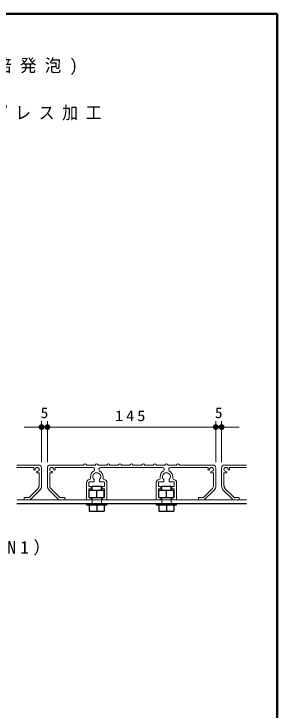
# Model space of a CAD drawing. Units: millimetres on the paper. Extents: x -385 to 0, y -19 to 267.
# Drawn here: x -45.3 to 0, y 147 to 267 of the extents above; entities that cross this region are included whole.
import ezdxf
from ezdxf.enums import TextEntityAlignment as Align

# ---------------------------------------------------------------- set-up
doc = ezdxf.new("R2010")
doc.units = ezdxf.units.MM
doc.linetypes.add('USER1', pattern=[4.5, 2.5, -2])
doc.layers.add('LY_1', color=7, linetype='Continuous', lineweight=13)
doc.layers.add('LY_2', color=7, linetype='Continuous', lineweight=13)
doc.styles.add('ＭＳ ゴシック', font='')
doc.styles.get('ＭＳ ゴシック').set_extended_font_data('MS Gothic')

# ---------------------------------------------------------------- blocks, each defined once
blk = doc.blocks.new('filled_dot')
at = {"color": 0, "linetype": 'Continuous', "lineweight": -2, "const_width": 1.25}
blk.add_lwpolyline([(-0.625, 0, 1), (0.625, 0, 1)], format="xyb", close=True, dxfattribs=at)

msp = doc.modelspace()

# ---------------------------------------------------------------- linework, layer by layer
at = {"layer": 'LY_1'}
for p, q in [((-40.544, 189.753), (-40.544, 196.806)), ((-39.544, 189.753), (-39.544, 196.806)), ((-10.544, 189.753), (-10.544, 196.806)), ((-9.544, 189.753), (-9.544, 196.806)), ((-43.544, 195.806), (-36.544, 195.806)), ((-39.544, 195.806), (-10.544, 195.806)), ((-13.544, 195.806), (-6.544, 195.806)), ((-41.044, 189.253), (-44.798, 189.253)), ((-44.798, 188.853), (-41.948, 188.853)), ((-40.544, 188.753), (-40.544, 185.667)), ((-39.544, 188.753), (-39.544, 185.667)), ((-39.544, 188.753), (-39.544, 185.667)), ((-39.044, 189.253), (-33.327, 189.253)), ((-39.044, 189.253), (-33.327, 189.253)), ((-38.14, 188.853), (-31.776, 188.853)), ((-38.14, 188.853), (-31.776, 188.853)), ((-33.186, 189.395), (-33.327, 189.253)), ((-33.186, 189.395), (-33.327, 189.253)), ((-32.761, 189.253), (-32.903, 189.395)), ((-32.761, 189.253), (-32.903, 189.395)), ((-32.761, 189.253), (-31.327, 189.253)), ((-32.761, 189.253), (-31.327, 189.253)), ((-31.186, 189.395), (-31.327, 189.253)), ((-31.186, 189.395), (-31.327, 189.253)), ((-30.761, 189.253), (-30.903, 189.395)), ((-30.761, 189.253), (-30.903, 189.395)), ((-30.761, 189.253), (-29.327, 189.253)), ((-30.761, 189.253), (-29.327, 189.253)), ((-25.044, 188.853), (-30.312, 188.853)), ((-25.044, 188.853), (-30.312, 188.853)), ((-29.186, 189.395), (-29.327, 189.253)), ((-29.186, 189.395), (-29.327, 189.253)), ((-28.761, 189.253), (-28.903, 189.395)), ((-28.761, 189.253), (-28.903, 189.395)), ((-27.327, 189.253), (-28.761, 189.253)), ((-27.327, 189.253), (-28.761, 189.253)), ((-27.186, 189.395), (-27.327, 189.253)), ((-27.186, 189.395), (-27.327, 189.253)), ((-26.761, 189.253), (-26.903, 189.395)), ((-26.761, 189.253), (-26.903, 189.395)), ((-25.327, 189.253), (-26.761, 189.253)), ((-25.327, 189.253), (-26.761, 189.253)), ((-25.327, 189.253), (-25.186, 189.395)), ((-25.327, 189.253), (-25.186, 189.395)), ((-25.044, 188.853), (-19.776, 188.853)), ((-25.044, 188.853), (-19.776, 188.853)), ((-24.903, 189.395), (-24.761, 189.253)), ((-24.903, 189.395), (-24.761, 189.253)), ((-24.761, 189.253), (-23.327, 189.253)), ((-24.761, 189.253), (-23.327, 189.253)), ((-23.327, 189.253), (-23.186, 189.395)), ((-23.327, 189.253), (-23.186, 189.395)), ((-22.903, 189.395), (-22.761, 189.253)), ((-22.903, 189.395), (-22.761, 189.253)), ((-22.761, 189.253), (-21.327, 189.253)), ((-22.761, 189.253), (-21.327, 189.253)), ((-21.327, 189.253), (-21.186, 189.395)), ((-21.327, 189.253), (-21.186, 189.395)), ((-20.903, 189.395), (-20.761, 189.253)), ((-20.903, 189.395), (-20.761, 189.253)), ((-19.327, 189.253), (-20.761, 189.253)), ((-19.327, 189.253), (-20.761, 189.253)), ((-19.327, 189.253), (-19.186, 189.395)), ((-19.327, 189.253), (-19.186, 189.395)), ((-18.903, 189.395), (-18.761, 189.253)), ((-18.903, 189.395), (-18.761, 189.253)), ((-17.327, 189.253), (-18.761, 189.253)), ((-17.327, 189.253), (-18.761, 189.253)), ((-11.948, 188.853), (-18.312, 188.853)), ((-11.948, 188.853), (-18.312, 188.853)), ((-17.327, 189.253), (-17.186, 189.395)), ((-17.327, 189.253), (-17.186, 189.395)), ((-16.903, 189.395), (-16.761, 189.253)), ((-16.903, 189.395), (-16.761, 189.253)), ((-11.044, 189.253), (-16.761, 189.253)), ((-11.044, 189.253), (-16.761, 189.253)), ((-10.544, 188.753), (-10.544, 185.667)), ((-10.544, 188.753), (-10.544, 185.667)), ((-9.544, 188.753), (-9.544, 185.667)), ((-9.044, 189.253), (-5.29, 189.253)), ((-5.29, 188.853), (-8.14, 188.853)), ((-40.944, 185.667), (-40.944, 187.849)), ((-39.144, 185.667), (-39.144, 187.849)), ((-39.144, 185.667), (-39.144, 187.849)), ((-32.124, 187.253), (-32.124, 186.952)), ((-32.124, 187.253), (-32.124, 186.952)), ((-29.964, 187.253), (-29.964, 186.952)), ((-29.964, 187.253), (-29.964, 186.952)), ((-20.124, 187.253), (-20.124, 186.952)), ((-20.124, 187.253), (-20.124, 186.952)), ((-17.964, 187.253), (-17.964, 186.952)), ((-17.964, 187.253), (-17.964, 186.952)), ((-10.944, 185.667), (-10.944, 187.849)), ((-10.944, 185.667), (-10.944, 187.849)), ((-9.144, 185.667), (-9.144, 187.849)), ((-32.794, 183.313), (-32.794, 186.253)), ((-32.794, 183.313), (-32.794, 186.253)), ((-32.394, 185.613), (-32.394, 186.253)), ((-32.394, 185.613), (-32.394, 186.253)), ((-31.594, 186.353), (-32.294, 186.353)), ((-31.594, 186.353), (-32.294, 186.353)), ((-31.494, 186.453), (-31.494, 186.717)), ((-31.494, 186.453), (-31.494, 186.717)), ((-30.594, 186.453), (-30.594, 186.717)), ((-30.594, 186.453), (-30.594, 186.717)), ((-30.494, 186.353), (-29.794, 186.353)), ((-30.494, 186.353), (-29.794, 186.353)), ((-29.694, 185.613), (-29.694, 186.253)), ((-29.694, 185.613), (-29.694, 186.253)), ((-29.294, 183.313), (-29.294, 186.253)), ((-29.294, 183.313), (-29.294, 186.253)), ((-20.794, 183.313), (-20.794, 186.253)), ((-20.794, 183.313), (-20.794, 186.253)), ((-20.394, 185.613), (-20.394, 186.253)), ((-20.394, 185.613), (-20.394, 186.253)), ((-19.594, 186.353), (-20.294, 186.353)), ((-19.594, 186.353), (-20.294, 186.353)), ((-19.494, 186.453), (-19.494, 186.717)), ((-19.494, 186.453), (-19.494, 186.717)), ((-18.594, 186.453), (-18.594, 186.717)), ((-18.594, 186.453), (-18.594, 186.717)), ((-18.494, 186.353), (-17.794, 186.353)), ((-18.494, 186.353), (-17.794, 186.353)), ((-17.694, 185.613), (-17.694, 186.253)), ((-17.694, 185.613), (-17.694, 186.253)), ((-17.294, 183.313), (-17.294, 186.253)), ((-17.294, 183.313), (-17.294, 186.253)), ((-42.527, 183.271), (-40.837, 184.96)), ((-37.562, 183.271), (-39.251, 184.96)), ((-37.562, 183.271), (-39.251, 184.96)), ((-37.396, 183.671), (-38.968, 185.243)), ((-37.396, 183.671), (-38.968, 185.243)), ((-32.394, 185.093), (-32.394, 183.713)), ((-32.394, 185.093), (-32.394, 183.713)), ((-32.054, 185.553), (-32.334, 185.553)), ((-32.054, 185.553), (-32.334, 185.553)), ((-32.054, 185.153), (-32.334, 185.153)), ((-32.054, 185.153), (-32.334, 185.153)), ((-31.994, 185.493), (-31.994, 185.213)), ((-31.994, 185.493), (-31.994, 185.213)), ((-30.094, 185.493), (-30.094, 185.213)), ((-30.094, 185.493), (-30.094, 185.213)), ((-30.034, 185.553), (-29.754, 185.553)), ((-30.034, 185.553), (-29.754, 185.553)), ((-30.034, 185.153), (-29.754, 185.153)), ((-30.034, 185.153), (-29.754, 185.153)), ((-29.694, 185.093), (-29.694, 183.713)), ((-29.694, 185.093), (-29.694, 183.713)), ((-20.394, 185.093), (-20.394, 183.713)), ((-20.394, 185.093), (-20.394, 183.713)), ((-20.054, 185.553), (-20.334, 185.553)), ((-20.054, 185.553), (-20.334, 185.553)), ((-20.054, 185.153), (-20.334, 185.153)), ((-20.054, 185.153), (-20.334, 185.153)), ((-19.994, 185.493), (-19.994, 185.213)), ((-19.994, 185.493), (-19.994, 185.213)), ((-18.094, 185.493), (-18.094, 185.213)), ((-18.094, 185.493), (-18.094, 185.213)), ((-18.034, 185.553), (-17.754, 185.553)), ((-18.034, 185.553), (-17.754, 185.553)), ((-18.034, 185.153), (-17.754, 185.153)), ((-18.034, 185.153), (-17.754, 185.153)), ((-17.694, 185.093), (-17.694, 183.713)), ((-17.694, 185.093), (-17.694, 183.713)), ((-12.692, 183.671), (-11.12, 185.243)), ((-12.692, 183.671), (-11.12, 185.243)), ((-12.527, 183.271), (-10.837, 184.96)), ((-12.527, 183.271), (-10.837, 184.96)), ((-7.562, 183.271), (-9.251, 184.96)), ((-43.544, 183.313), (-43.544, 183.593)), ((-42.735, 183.653), (-43.484, 183.653)), ((-37.354, 183.653), (-36.604, 183.653)), ((-37.354, 183.653), (-36.604, 183.653)), ((-36.544, 183.313), (-36.544, 183.593)), ((-36.544, 183.313), (-36.544, 183.593)), ((-32.334, 183.653), (-32.054, 183.653)), ((-32.334, 183.653), (-32.054, 183.653)), ((-31.994, 183.313), (-31.994, 183.593)), ((-31.994, 183.313), (-31.994, 183.593)), ((-30.094, 183.313), (-30.094, 183.593)), ((-30.094, 183.313), (-30.094, 183.593)), ((-29.754, 183.653), (-30.034, 183.653)), ((-29.754, 183.653), (-30.034, 183.653)), ((-20.334, 183.653), (-20.054, 183.653)), ((-20.334, 183.653), (-20.054, 183.653)), ((-19.994, 183.313), (-19.994, 183.593)), ((-19.994, 183.313), (-19.994, 183.593)), ((-18.094, 183.313), (-18.094, 183.593)), ((-18.094, 183.313), (-18.094, 183.593)), ((-17.754, 183.653), (-18.034, 183.653)), ((-17.754, 183.653), (-18.034, 183.653)), ((-13.544, 183.313), (-13.544, 183.593)), ((-13.544, 183.313), (-13.544, 183.593)), ((-12.735, 183.653), (-13.484, 183.653)), ((-12.735, 183.653), (-13.484, 183.653)), ((-7.354, 183.653), (-6.604, 183.653)), ((-6.544, 183.313), (-6.544, 183.593)), ((-5.29, 183.253), (-44.798, 183.253)), ((-42.569, 183.253), (-43.484, 183.253)), ((-37.519, 183.253), (-36.604, 183.253)), ((-37.519, 183.253), (-36.604, 183.253)), ((-32.734, 183.253), (-32.054, 183.253)), ((-32.734, 183.253), (-32.054, 183.253)), ((-29.354, 183.253), (-30.034, 183.253)), ((-29.354, 183.253), (-30.034, 183.253)), ((-20.734, 183.253), (-20.054, 183.253)), ((-20.734, 183.253), (-20.054, 183.253)), ((-17.354, 183.253), (-18.034, 183.253)), ((-17.354, 183.253), (-18.034, 183.253)), ((-12.569, 183.253), (-13.484, 183.253)), ((-12.569, 183.253), (-13.484, 183.253)), ((-7.519, 183.253), (-6.604, 183.253))]:
    msp.add_line(p, q, dxfattribs=at)
at = {"layer": 'LY_1', "lineweight": 25}
for p, q in [((-42.692, 183.671), (-41.12, 185.243)), ((-32.344, 184.953), (-29.744, 184.953)), ((-32.344, 183.653), (-32.344, 184.953)), ((-31.844, 184.953), (-31.844, 185.573)), ((-30.244, 185.573), (-31.844, 185.573)), ((-31.044, 183.653), (-31.044, 184.953)), ((-30.244, 184.953), (-30.244, 185.573)), ((-29.744, 183.653), (-29.744, 184.953)), ((-20.344, 184.953), (-17.744, 184.953)), ((-20.344, 183.653), (-20.344, 184.953)), ((-19.844, 184.953), (-19.844, 185.573)), ((-18.244, 185.573), (-19.844, 185.573)), ((-19.044, 183.653), (-19.044, 184.953)), ((-18.244, 184.953), (-18.244, 185.573)), ((-17.744, 183.653), (-17.744, 184.953)), ((-7.396, 183.671), (-8.968, 185.243)), ((-32.344, 183.653), (-29.744, 183.653)), ((-20.344, 183.653), (-17.744, 183.653)), ((-44.798, 182.613), (-5.29, 182.613)), ((-32.744, 182.613), (-29.344, 182.613)), ((-32.744, 182.373), (-32.744, 182.613)), ((-29.344, 182.373), (-32.744, 182.373)), ((-32.344, 182.373), (-32.344, 181.313)), ((-31.044, 182.373), (-31.044, 181.313)), ((-29.744, 182.373), (-29.744, 181.313)), ((-29.344, 182.613), (-29.344, 182.373)), ((-20.744, 182.613), (-17.344, 182.613)), ((-20.744, 182.373), (-20.744, 182.613)), ((-17.344, 182.373), (-20.744, 182.373)), ((-20.344, 182.373), (-20.344, 181.313)), ((-19.044, 182.373), (-19.044, 181.313)), ((-17.744, 182.373), (-17.744, 181.313)), ((-17.344, 182.613), (-17.344, 182.373)), ((-32.344, 181.313), (-29.744, 181.313)), ((-20.344, 181.313), (-17.744, 181.313))]:
    msp.add_line(p, q, dxfattribs=at)
at = {"layer": 'LY_1', "linetype": 'USER1'}
for p, q in [((-31.844, 183.653), (-31.844, 182.613)), ((-30.244, 183.653), (-30.244, 182.613)), ((-19.844, 183.653), (-19.844, 182.613)), ((-18.244, 183.653), (-18.244, 182.613))]:
    msp.add_line(p, q, dxfattribs=at)
at = {"layer": 'LY_1'}
for centre, radius, start, end in [((-41.948, 188.753), 0.1, 339.07517, 90), ((-41.294, 188.503), 0.6, 159.07517, 179.74248), ((-41.769, 188.505), 0.125, 179.74248, 359.74248), ((-41.294, 188.503), 0.35, 270.25752, 179.74248), ((-41.044, 188.753), 0.5, 0, 90), ((-39.044, 188.753), 0.5, 90, 180), ((-39.044, 188.753), 0.5, 90, 180), ((-38.794, 188.503), 0.35, 0.25752, 269.74248), ((-38.794, 188.503), 0.35, 0.25752, 269.74248), ((-38.319, 188.505), 0.125, 180.25752, 0.25752), ((-38.319, 188.505), 0.125, 180.25752, 0.25752), ((-38.14, 188.753), 0.1, 90, 200.92483), ((-38.14, 188.753), 0.1, 90, 200.92483), ((-38.794, 188.503), 0.6, 0.25752, 20.92483), ((-38.794, 188.503), 0.6, 0.25752, 20.92483), ((-33.044, 189.253), 0.2, 45, 135), ((-33.044, 189.253), 0.2, 45, 135), ((-31.776, 188.493), 0.36, 300.55843, 90), ((-31.776, 188.493), 0.36, 300.55843, 90), ((-31.044, 189.253), 0.2, 45, 135), ((-31.044, 189.253), 0.2, 45, 135), ((-30.312, 188.493), 0.36, 90, 239.44157), ((-30.312, 188.493), 0.36, 90, 239.44157), ((-29.044, 189.253), 0.2, 45, 135), ((-29.044, 189.253), 0.2, 45, 135), ((-27.044, 189.253), 0.2, 45, 135), ((-27.044, 189.253), 0.2, 45, 135), ((-25.044, 189.253), 0.2, 45, 135), ((-25.044, 189.253), 0.2, 45, 135), ((-23.044, 189.253), 0.2, 45, 135), ((-23.044, 189.253), 0.2, 45, 135), ((-21.044, 189.253), 0.2, 45, 135), ((-21.044, 189.253), 0.2, 45, 135), ((-19.776, 188.493), 0.36, 300.55843, 90), ((-19.776, 188.493), 0.36, 300.55843, 90), ((-19.044, 189.253), 0.2, 45, 135), ((-19.044, 189.253), 0.2, 45, 135), ((-18.312, 188.493), 0.36, 90, 239.44157), ((-18.312, 188.493), 0.36, 90, 239.44157), ((-17.044, 189.253), 0.2, 45, 135), ((-17.044, 189.253), 0.2, 45, 135), ((-11.948, 188.753), 0.1, 339.07517, 90), ((-11.948, 188.753), 0.1, 339.07517, 90), ((-11.294, 188.503), 0.6, 159.07517, 179.74248), ((-11.294, 188.503), 0.6, 159.07517, 179.74248), ((-11.769, 188.505), 0.125, 179.74248, 359.74248), ((-11.769, 188.505), 0.125, 179.74248, 359.74248), ((-11.294, 188.503), 0.35, 270.25752, 179.74248), ((-11.294, 188.503), 0.35, 270.25752, 179.74248), ((-11.044, 188.753), 0.5, 0, 90), ((-11.044, 188.753), 0.5, 0, 90), ((-9.044, 188.753), 0.5, 90, 180), ((-8.794, 188.503), 0.35, 0.25752, 269.74248), ((-8.319, 188.505), 0.125, 180.25752, 0.25752), ((-8.14, 188.753), 0.1, 90, 200.92483), ((-8.794, 188.503), 0.6, 0.25752, 20.92483), ((-41.292, 188.028), 0.125, 90.25752, 270.25752), ((-41.294, 188.503), 0.6, 270.25752, 290.92483), ((-41.044, 187.849), 0.1, 0, 110.92483), ((-39.044, 187.849), 0.1, 69.07517, 180), ((-39.044, 187.849), 0.1, 69.07517, 180), ((-38.794, 188.503), 0.6, 249.07517, 269.74248), ((-38.794, 188.503), 0.6, 249.07517, 269.74248), ((-38.796, 188.028), 0.125, 269.74248, 89.74248), ((-38.796, 188.028), 0.125, 269.74248, 89.74248), ((-31.044, 187.253), 1.08, 120.55843, 180), ((-31.044, 187.253), 1.08, 120.55843, 180), ((-31.044, 187.253), 0.68, 313.56596, 226.43404), ((-31.044, 187.253), 0.68, 313.56596, 226.43404), ((-31.044, 187.253), 1.08, 0, 59.44157), ((-31.044, 187.253), 1.08, 0, 59.44157), ((-19.044, 187.253), 1.08, 120.55843, 180), ((-19.044, 187.253), 1.08, 120.55843, 180), ((-19.044, 187.253), 0.68, 313.56596, 226.43404), ((-19.044, 187.253), 0.68, 313.56596, 226.43404), ((-19.044, 187.253), 1.08, 0, 59.44157), ((-19.044, 187.253), 1.08, 0, 59.44157), ((-11.292, 188.028), 0.125, 90.25752, 270.25752), ((-11.292, 188.028), 0.125, 90.25752, 270.25752), ((-11.294, 188.503), 0.6, 270.25752, 290.92483), ((-11.294, 188.503), 0.6, 270.25752, 290.92483), ((-11.044, 187.849), 0.1, 0, 110.92483), ((-11.044, 187.849), 0.1, 0, 110.92483), ((-9.044, 187.849), 0.1, 69.07517, 180), ((-8.794, 188.503), 0.6, 249.07517, 269.74248), ((-8.796, 188.028), 0.125, 269.74248, 89.74248), ((-32.294, 186.253), 0.5, 92.45629, 180), ((-32.294, 186.253), 0.5, 92.45629, 180), ((-32.294, 186.253), 0.1, 90, 180), ((-32.294, 186.253), 0.1, 90, 180), ((-32.324, 186.952), 0.2, 272.45629, 0), ((-32.324, 186.952), 0.2, 272.45629, 0), ((-31.594, 186.453), 0.1, 270, 0), ((-31.594, 186.453), 0.1, 270, 0), ((-31.554, 186.717), 0.06, 0, 46.43404), ((-31.554, 186.717), 0.06, 0, 46.43404), ((-30.534, 186.717), 0.06, 133.56596, 180), ((-30.534, 186.717), 0.06, 133.56596, 180), ((-30.494, 186.453), 0.1, 180, 270), ((-30.494, 186.453), 0.1, 180, 270), ((-29.764, 186.952), 0.2, 180, 267.54371), ((-29.764, 186.952), 0.2, 180, 267.54371), ((-29.794, 186.253), 0.1, 0, 90), ((-29.794, 186.253), 0.1, 0, 90), ((-29.794, 186.253), 0.5, 0, 87.54371), ((-29.794, 186.253), 0.5, 0, 87.54371), ((-20.294, 186.253), 0.5, 92.45629, 180), ((-20.294, 186.253), 0.5, 92.45629, 180), ((-20.294, 186.253), 0.1, 90, 180), ((-20.294, 186.253), 0.1, 90, 180), ((-20.324, 186.952), 0.2, 272.45629, 0), ((-20.324, 186.952), 0.2, 272.45629, 0), ((-19.594, 186.453), 0.1, 270, 0), ((-19.594, 186.453), 0.1, 270, 0), ((-19.554, 186.717), 0.06, 0, 46.43404), ((-19.554, 186.717), 0.06, 0, 46.43404), ((-18.534, 186.717), 0.06, 133.56596, 180), ((-18.534, 186.717), 0.06, 133.56596, 180), ((-18.494, 186.453), 0.1, 180, 270), ((-18.494, 186.453), 0.1, 180, 270), ((-17.764, 186.952), 0.2, 180, 267.54371), ((-17.764, 186.952), 0.2, 180, 267.54371), ((-17.794, 186.253), 0.1, 0, 90), ((-17.794, 186.253), 0.1, 0, 90), ((-17.794, 186.253), 0.5, 0, 87.54371), ((-17.794, 186.253), 0.5, 0, 87.54371), ((-41.544, 185.667), 1, 315, 0), ((-38.544, 185.667), 1, 180, 225), ((-38.544, 185.667), 1, 180, 225), ((-38.544, 185.667), 0.6, 180, 225), ((-38.544, 185.667), 0.6, 180, 225), ((-32.334, 185.613), 0.06, 180, 270), ((-32.334, 185.613), 0.06, 180, 270), ((-32.334, 185.093), 0.06, 90, 180), ((-32.334, 185.093), 0.06, 90, 180), ((-32.054, 185.493), 0.06, 0, 90), ((-32.054, 185.493), 0.06, 0, 90), ((-32.054, 185.213), 0.06, 270, 0), ((-32.054, 185.213), 0.06, 270, 0), ((-30.034, 185.493), 0.06, 90, 180), ((-30.034, 185.493), 0.06, 90, 180), ((-30.034, 185.213), 0.06, 180, 270), ((-30.034, 185.213), 0.06, 180, 270), ((-29.754, 185.613), 0.06, 270, 0), ((-29.754, 185.613), 0.06, 270, 0), ((-29.754, 185.093), 0.06, 0, 90), ((-29.754, 185.093), 0.06, 0, 90), ((-20.334, 185.613), 0.06, 180, 270), ((-20.334, 185.613), 0.06, 180, 270), ((-20.334, 185.093), 0.06, 90, 180), ((-20.334, 185.093), 0.06, 90, 180), ((-20.054, 185.493), 0.06, 0, 90), ((-20.054, 185.493), 0.06, 0, 90), ((-20.054, 185.213), 0.06, 270, 0), ((-20.054, 185.213), 0.06, 270, 0), ((-18.034, 185.493), 0.06, 90, 180), ((-18.034, 185.493), 0.06, 90, 180), ((-18.034, 185.213), 0.06, 180, 270), ((-18.034, 185.213), 0.06, 180, 270), ((-17.754, 185.613), 0.06, 270, 0), ((-17.754, 185.613), 0.06, 270, 0), ((-17.754, 185.093), 0.06, 0, 90), ((-17.754, 185.093), 0.06, 0, 90), ((-11.544, 185.667), 0.6, 315, 0), ((-11.544, 185.667), 0.6, 315, 0), ((-11.544, 185.667), 1, 315, 0), ((-11.544, 185.667), 1, 315, 0), ((-8.544, 185.667), 1, 180, 225), ((-43.484, 183.593), 0.06, 90, 180), ((-37.354, 183.713), 0.06, 225, 270), ((-37.354, 183.713), 0.06, 225, 270), ((-36.604, 183.593), 0.06, 0, 90), ((-36.604, 183.593), 0.06, 0, 90), ((-32.334, 183.713), 0.06, 180, 270), ((-32.334, 183.713), 0.06, 180, 270), ((-32.054, 183.593), 0.06, 0, 90), ((-32.054, 183.593), 0.06, 0, 90), ((-30.034, 183.593), 0.06, 90, 180), ((-30.034, 183.593), 0.06, 90, 180), ((-29.754, 183.713), 0.06, 270, 0), ((-29.754, 183.713), 0.06, 270, 0), ((-20.334, 183.713), 0.06, 180, 270), ((-20.334, 183.713), 0.06, 180, 270), ((-20.054, 183.593), 0.06, 0, 90), ((-20.054, 183.593), 0.06, 0, 90), ((-18.034, 183.593), 0.06, 90, 180), ((-18.034, 183.593), 0.06, 90, 180), ((-17.754, 183.713), 0.06, 270, 0), ((-17.754, 183.713), 0.06, 270, 0), ((-13.484, 183.593), 0.06, 90, 180), ((-13.484, 183.593), 0.06, 90, 180), ((-12.735, 183.713), 0.06, 270, 315), ((-12.735, 183.713), 0.06, 270, 315), ((-6.604, 183.593), 0.06, 0, 90), ((-43.484, 183.313), 0.06, 180, 270), ((-43.484, 183.313), 0.06, 180, 270), ((-43.484, 183.313), 0.06, 180, 270), ((-42.569, 183.313), 0.06, 270, 315), ((-37.519, 183.313), 0.06, 225, 270), ((-37.519, 183.313), 0.06, 225, 270), ((-36.604, 183.313), 0.06, 270, 0), ((-36.604, 183.313), 0.06, 270, 0), ((-32.734, 183.313), 0.06, 180, 270), ((-32.734, 183.313), 0.06, 180, 270), ((-32.054, 183.313), 0.06, 270, 0), ((-32.054, 183.313), 0.06, 270, 0), ((-30.034, 183.313), 0.06, 180, 270), ((-30.034, 183.313), 0.06, 180, 270), ((-29.354, 183.313), 0.06, 270, 0), ((-29.354, 183.313), 0.06, 270, 0), ((-20.734, 183.313), 0.06, 180, 270), ((-20.734, 183.313), 0.06, 180, 270), ((-20.054, 183.313), 0.06, 270, 0), ((-20.054, 183.313), 0.06, 270, 0), ((-18.034, 183.313), 0.06, 180, 270), ((-18.034, 183.313), 0.06, 180, 270), ((-17.354, 183.313), 0.06, 270, 0), ((-17.354, 183.313), 0.06, 270, 0), ((-13.484, 183.313), 0.06, 180, 270), ((-13.484, 183.313), 0.06, 180, 270), ((-12.569, 183.313), 0.06, 270, 315), ((-12.569, 183.313), 0.06, 270, 315), ((-7.519, 183.313), 0.06, 225, 270), ((-6.604, 183.313), 0.06, 270, 0), ((-6.604, 183.313), 0.06, 270, 0)]:
    msp.add_arc(centre, radius, start, end, dxfattribs=at)
at = {"layer": 'LY_1', "lineweight": 25}
for centre, radius, start, end in [((-41.544, 185.667), 0.6, 315, 0), ((-8.544, 185.667), 0.6, 180, 225), ((-42.735, 183.713), 0.06, 270, 315), ((-7.354, 183.713), 0.06, 225, 270)]:
    msp.add_arc(centre, radius, start, end, dxfattribs=at)
at = {"layer": 'LY_2', "lineweight": 50}
for p, q in [((0, 267), (-385, 267)), ((0, 0), (0, 267))]:
    msp.add_line(p, q, dxfattribs=at)

# ---------------------------------------------------------------- block references
at = {"layer": 'LY_1', "xscale": 0.4, "yscale": 0.4, "rotation": 180}
for p in [(-40.544, 195.806), (-10.544, 195.806)]:
    msp.add_blockref('filled_dot', p, dxfattribs=at)
at = {"layer": 'LY_1', "xscale": 0.4, "yscale": 0.4}
for p in [(-39.544, 195.806), (-39.544, 195.806), (-9.544, 195.806)]:
    msp.add_blockref('filled_dot', p, dxfattribs=at)

# ---------------------------------------------------------------- texts
at = {"layer": 'LY_1', "style": 'ＭＳ ゴシック', "width": 1.05}
for p in [(-40.044, 196.806), (-10.044, 196.806)]:
    msp.add_text('5', height=1.833, dxfattribs=at).set_placement(p, align=Align.BOTTOM_CENTER)
at = {"layer": 'LY_1', "style": 'ＭＳ ゴシック'}
for s, insert, char_height, attachment_point in [('\\T1.5;\\W0.95;座:発泡PVC(1.8倍発泡)', (-78.416, 257.841), 2.199, 4), ('\\T1.5;\\W0.9;受金具:PL-2.3\\~プレス加工', (-77.423, 249.858), 2.199, 4), ('\\T1.33;\\W1.15;145', (-25.044, 196.806), 1.833, 8), ('\\T1.5;M8×16L（W1・N1）', (-75.639, 174.935), 2.199, 4)]:
    msp.add_mtext(s, dxfattribs=dict(at, insert=insert, char_height=char_height, attachment_point=attachment_point))

doc.saveas('drawing.dxf')
